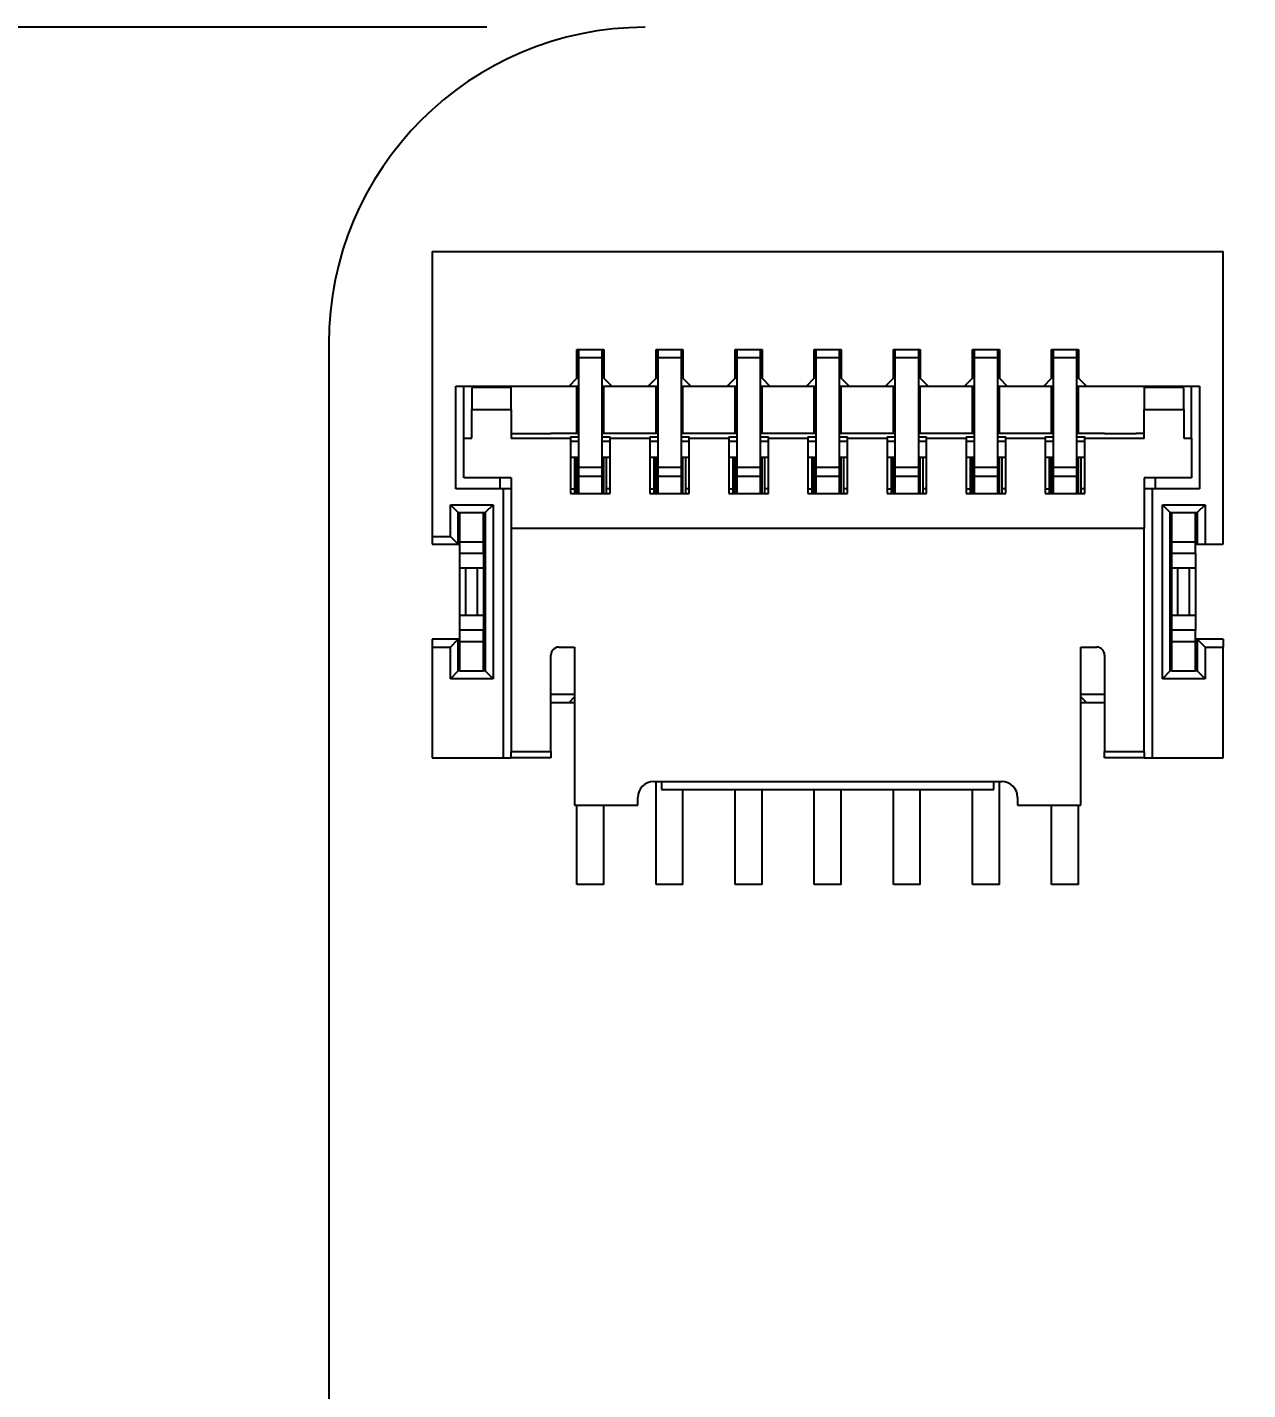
# Model space of a CAD drawing. Header units: millimetres. Extents: x 5 to 292, y 4 to 204.
# Drawn here: x 73.87 to 81.59, y 175.44 to 184.05 of the extents above; entities that cross this region are included whole.
import ezdxf

# ---------------------------------------------------------------- set-up
doc = ezdxf.new("R2010")
doc.units = ezdxf.units.MM
doc.layers.add('LAYER_1', color=179, linetype='Continuous')
doc.styles.add('SLDTEXTSTYLE0', font='TXT', dxfattribs={"width": 0.75})
doc.dimstyles.new('SLDDIMSTYLE2', dxfattribs={"dimtxt": 3.5, "dimasz": 3.302, "dimexe": 0, "dimexo": 0.0625, "dimgap": 0.875, "dimtad": 1, "dimrnd": 1e-09, "dimzin": 12, "dimdsep": 46, "dimtxsty": 'SLDTEXTSTYLE0', "dimsah": 1, "dimcen": 0.09, "dimadec": 0, "dimazin": 3, "dimtfac": 1, "dimtofl": 0, "dimtmove": 0, "dimatfit": 3, "dimfxl": 1, "dimfrac": 2, "dimtolj": 1, "dimtzin": 12, "dimarcsym": 0})

# ---------------------------------------------------------------- blocks, each defined once
blk = doc.blocks.new('_D_2')
at = {"layer": 'LAYER_1'}
for p, q in [((76.7772, 184.0471), (57.2771, 184.0471)), ((58.2771, 143.7371), (58.2771, 184.0471)), ((83.2771, 143.7371), (57.2771, 143.7371))]:
    blk.add_line(p, q, dxfattribs=at)
for points in [[(58.2771, 184.0471), (57.7691, 180.7451), (58.7851, 180.7451)], [(58.2771, 143.7371), (58.7851, 147.0391), (57.7691, 147.0391)]]:
    blk.add_solid(points, dxfattribs=at)
at = {"layer": 'LAYER_1', "insert": (53.7654, 157.2179), "char_height": 3.5, "attachment_point": 1, "rotation": 90, "style": 'SLDTEXTSTYLE0'}
blk.add_mtext('40.31', dxfattribs=at)

msp = doc.modelspace()

# ---------------------------------------------------------------- linework, layer by layer
at = {"color": 7, "linetype": 'Continuous', "lineweight": 25}
for p, q in [((76.4311, 182.6293), (76.4311, 180.8293)), ((76.4311, 182.6293), (81.4311, 182.6293)), ((81.4311, 180.7793), (81.4311, 182.6293)), ((75.7772, 182.0471), (75.7772, 166.2471)), ((77.3461, 182.0093), (77.5161, 182.0093)), ((77.3461, 181.8293), (77.3461, 182.0093)), ((77.3561, 182.0093), (77.3561, 181.9593)), ((77.5061, 181.9593), (77.5061, 182.0093)), ((77.5161, 182.0093), (77.5161, 181.8293)), ((77.8461, 182.0093), (78.0161, 182.0093)), ((77.8461, 181.8293), (77.8461, 182.0093)), ((77.8561, 182.0093), (77.8561, 181.9593)), ((78.0061, 181.9593), (78.0061, 182.0093)), ((78.0161, 182.0093), (78.0161, 181.8293)), ((78.3461, 182.0093), (78.5161, 182.0093)), ((78.3461, 181.8293), (78.3461, 182.0093)), ((78.3561, 182.0093), (78.3561, 181.9593)), ((78.5061, 181.9593), (78.5061, 182.0093)), ((78.5161, 182.0093), (78.5161, 181.8293)), ((78.8461, 181.8293), (78.8461, 182.0093)), ((78.8461, 182.0093), (79.0161, 182.0093)), ((78.8561, 182.0093), (78.8561, 181.9593)), ((79.0061, 181.9593), (79.0061, 182.0093)), ((79.0161, 182.0093), (79.0161, 181.8293)), ((79.3461, 181.8293), (79.3461, 182.0093)), ((79.3461, 182.0093), (79.5161, 182.0093)), ((79.3561, 182.0093), (79.3561, 181.9593)), ((79.5061, 181.9593), (79.5061, 182.0093)), ((79.5161, 182.0093), (79.5161, 181.8293)), ((79.8461, 182.0093), (80.0161, 182.0093)), ((79.8461, 181.8293), (79.8461, 182.0093)), ((79.8561, 182.0093), (79.8561, 181.9593)), ((80.0061, 181.9593), (80.0061, 182.0093)), ((80.0161, 182.0093), (80.0161, 181.8293)), ((80.3461, 182.0093), (80.5161, 182.0093)), ((80.3461, 181.8293), (80.3461, 182.0093)), ((80.3561, 182.0093), (80.3561, 181.9593)), ((80.5061, 181.9593), (80.5061, 182.0093)), ((80.5161, 182.0093), (80.5161, 181.8293)), ((77.3561, 181.9593), (77.3561, 181.267)), ((77.3561, 181.9593), (77.5061, 181.9593)), ((77.5061, 181.267), (77.5061, 181.9593)), ((77.8561, 181.9593), (77.8561, 181.267)), ((77.8561, 181.9593), (78.0061, 181.9593)), ((78.0061, 181.267), (78.0061, 181.9593)), ((78.3561, 181.9593), (78.3561, 181.267)), ((78.3561, 181.9593), (78.5061, 181.9593)), ((78.5061, 181.267), (78.5061, 181.9593)), ((78.8561, 181.9593), (78.8561, 181.267)), ((78.8561, 181.9593), (79.0061, 181.9593)), ((79.0061, 181.267), (79.0061, 181.9593)), ((79.3561, 181.9593), (79.3561, 181.267)), ((79.3561, 181.9593), (79.5061, 181.9593)), ((79.5061, 181.267), (79.5061, 181.9593)), ((79.8561, 181.9593), (79.8561, 181.267)), ((79.8561, 181.9593), (80.0061, 181.9593)), ((80.0061, 181.267), (80.0061, 181.9593)), ((80.3561, 181.9593), (80.3561, 181.267)), ((80.3561, 181.9593), (80.5061, 181.9593)), ((80.5061, 181.267), (80.5061, 181.9593)), ((77.2961, 181.7793), (77.3461, 181.8293)), ((77.3561, 181.8293), (77.3461, 181.8293)), ((77.5161, 181.8293), (77.5061, 181.8293)), ((77.5161, 181.8293), (77.5661, 181.7793)), ((77.7961, 181.7793), (77.8461, 181.8293)), ((77.8561, 181.8293), (77.8461, 181.8293)), ((78.0161, 181.8293), (78.0061, 181.8293)), ((78.0161, 181.8293), (78.0661, 181.7793)), ((78.2961, 181.7793), (78.3461, 181.8293)), ((78.3561, 181.8293), (78.3461, 181.8293)), ((78.5161, 181.8293), (78.5061, 181.8293)), ((78.5161, 181.8293), (78.5661, 181.7793)), ((78.7961, 181.7793), (78.8461, 181.8293)), ((78.8561, 181.8293), (78.8461, 181.8293)), ((79.0161, 181.8293), (79.0061, 181.8293)), ((79.0161, 181.8293), (79.0661, 181.7793)), ((79.2961, 181.7793), (79.3461, 181.8293)), ((79.3561, 181.8293), (79.3461, 181.8293)), ((79.5161, 181.8293), (79.5061, 181.8293)), ((79.5161, 181.8293), (79.5661, 181.7793)), ((79.7961, 181.7793), (79.8461, 181.8293)), ((79.8561, 181.8293), (79.8461, 181.8293)), ((80.0161, 181.8293), (80.0061, 181.8293)), ((80.0161, 181.8293), (80.0661, 181.7793)), ((80.2961, 181.7793), (80.3461, 181.8293)), ((80.3561, 181.8293), (80.3461, 181.8293)), ((80.5161, 181.8293), (80.5061, 181.8293)), ((80.5161, 181.8293), (80.5661, 181.7793)), ((76.5811, 181.7793), (77.2961, 181.7793)), ((76.5811, 181.1293), (76.5811, 181.7793)), ((76.6311, 181.4493), (76.6311, 181.7693)), ((76.9311, 181.7693), (76.6811, 181.7693)), ((76.8611, 181.7693), (76.8611, 181.7793)), ((77.2961, 181.7793), (77.3561, 181.7793)), ((77.3461, 181.4793), (77.3461, 181.7793)), ((77.5061, 181.7793), (77.5661, 181.7793)), ((77.5161, 181.4793), (77.5161, 181.7793)), ((77.5661, 181.7793), (77.7961, 181.7793)), ((77.7961, 181.7793), (77.8561, 181.7793)), ((77.8461, 181.4793), (77.8461, 181.7793)), ((78.0061, 181.7793), (78.0661, 181.7793)), ((78.0161, 181.4793), (78.0161, 181.7793)), ((78.0661, 181.7793), (78.2961, 181.7793)), ((78.2961, 181.7793), (78.3561, 181.7793)), ((78.3461, 181.4793), (78.3461, 181.7793)), ((78.5061, 181.7793), (78.5661, 181.7793)), ((78.5161, 181.4793), (78.5161, 181.7793)), ((78.5661, 181.7793), (78.7961, 181.7793)), ((78.7961, 181.7793), (78.8561, 181.7793)), ((78.8461, 181.4793), (78.8461, 181.7793)), ((79.0061, 181.7793), (79.0661, 181.7793)), ((79.0161, 181.4793), (79.0161, 181.7793)), ((79.0661, 181.7793), (79.2961, 181.7793)), ((79.2961, 181.7793), (79.3561, 181.7793)), ((79.3461, 181.4793), (79.3461, 181.7793)), ((79.5061, 181.7793), (79.5661, 181.7793)), ((79.5161, 181.4793), (79.5161, 181.7793)), ((79.5661, 181.7793), (79.7961, 181.7793)), ((79.7961, 181.7793), (79.8561, 181.7793)), ((79.8461, 181.4793), (79.8461, 181.7793)), ((80.0061, 181.7793), (80.0661, 181.7793)), ((80.0161, 181.4793), (80.0161, 181.7793)), ((80.0661, 181.7793), (80.2961, 181.7793)), ((80.2961, 181.7793), (80.3561, 181.7793)), ((80.3461, 181.4793), (80.3461, 181.7793)), ((80.5061, 181.7793), (80.5661, 181.7793)), ((80.5161, 181.4793), (80.5161, 181.7793)), ((80.5661, 181.7793), (81.2811, 181.7793)), ((81.1811, 181.7693), (80.9311, 181.7693)), ((81.0011, 181.7793), (81.0011, 181.7693)), ((81.1811, 181.6316), (81.1811, 181.7682)), ((81.2311, 181.4493), (81.2311, 181.7693)), ((81.2811, 181.7793), (81.2811, 181.1293)), ((76.6811, 181.4493), (76.6811, 181.6316)), ((76.6811, 181.6316), (76.9311, 181.6316)), ((76.9311, 181.6316), (76.9311, 181.4484)), ((80.9311, 181.4484), (80.9311, 181.6316)), ((80.9311, 181.6316), (81.1811, 181.6316)), ((81.1811, 181.6316), (81.1811, 181.4493)), ((76.9311, 181.4793), (76.9811, 181.4793)), ((76.9811, 181.4793), (77.1811, 181.4793)), ((77.3561, 181.4793), (77.1811, 181.4793)), ((77.3061, 181.4573), (77.3061, 181.4484)), ((77.3061, 181.4573), (77.3561, 181.4573)), ((77.8561, 181.4793), (77.5061, 181.4793)), ((77.5061, 181.4573), (77.5561, 181.4573)), ((77.5561, 181.4484), (77.5561, 181.4573)), ((77.8061, 181.4573), (77.8061, 181.4484)), ((77.8061, 181.4573), (77.8561, 181.4573)), ((78.3561, 181.4793), (78.0061, 181.4793)), ((78.0061, 181.4573), (78.0561, 181.4573)), ((78.0561, 181.4484), (78.0561, 181.4573)), ((78.3061, 181.4573), (78.3061, 181.4484)), ((78.3061, 181.4573), (78.3561, 181.4573)), ((78.8561, 181.4793), (78.5061, 181.4793)), ((78.5061, 181.4573), (78.5561, 181.4573)), ((78.5561, 181.4484), (78.5561, 181.4573)), ((78.8061, 181.4573), (78.8061, 181.4484)), ((78.8061, 181.4573), (78.8561, 181.4573)), ((79.3561, 181.4793), (79.0061, 181.4793)), ((79.0061, 181.4573), (79.0561, 181.4573)), ((79.0561, 181.4484), (79.0561, 181.4573)), ((79.3061, 181.4573), (79.3061, 181.4484)), ((79.3061, 181.4573), (79.3561, 181.4573)), ((79.8561, 181.4793), (79.5061, 181.4793)), ((79.5061, 181.4573), (79.5561, 181.4573)), ((79.5561, 181.4484), (79.5561, 181.4573)), ((79.8061, 181.4573), (79.8061, 181.4484)), ((79.8061, 181.4573), (79.8561, 181.4573)), ((79.8561, 181.496), (79.8461, 181.4947)), ((80.3561, 181.4793), (80.0061, 181.4793)), ((80.0061, 181.4573), (80.0561, 181.4573)), ((80.0561, 181.4484), (80.0561, 181.4573)), ((80.3061, 181.4573), (80.3061, 181.4484)), ((80.3061, 181.4573), (80.3561, 181.4573)), ((80.6811, 181.4793), (80.5061, 181.4793)), ((80.5061, 181.4573), (80.5561, 181.4573)), ((80.5561, 181.4484), (80.5561, 181.4573)), ((80.6811, 181.4793), (80.8811, 181.4793)), ((80.9311, 181.4793), (80.8811, 181.4793)), ((76.6311, 181.4493), (76.6811, 181.4493)), ((76.6311, 181.1993), (76.6311, 181.4493)), ((77.3061, 181.4484), (76.9311, 181.4484)), ((77.3061, 181.4484), (77.3061, 181.0993)), ((77.5561, 181.0993), (77.5561, 181.4484)), ((77.8061, 181.4484), (77.5561, 181.4484)), ((77.8061, 181.4484), (77.8061, 181.0993)), ((78.0561, 181.0993), (78.0561, 181.4484)), ((78.3061, 181.4484), (78.0561, 181.4484)), ((78.3061, 181.4484), (78.3061, 181.0993)), ((78.5561, 181.0993), (78.5561, 181.4484)), ((78.8061, 181.4484), (78.5561, 181.4484)), ((78.8061, 181.4484), (78.8061, 181.0993)), ((79.0561, 181.0993), (79.0561, 181.4484)), ((79.3061, 181.4484), (79.0561, 181.4484)), ((79.3061, 181.4484), (79.3061, 181.0993)), ((79.5561, 181.0993), (79.5561, 181.4484)), ((79.8061, 181.4484), (79.5561, 181.4484)), ((79.8061, 181.4484), (79.8061, 181.0993)), ((80.0561, 181.0993), (80.0561, 181.4484)), ((80.3061, 181.4484), (80.0561, 181.4484)), ((80.3061, 181.4484), (80.3061, 181.0993)), ((80.5561, 181.0993), (80.5561, 181.4484)), ((80.9311, 181.4484), (80.5561, 181.4484)), ((81.1811, 181.4493), (81.2311, 181.4493)), ((81.2311, 181.4493), (81.2311, 181.1993)), ((77.3061, 181.3293), (77.3311, 181.3293)), ((77.3311, 181.3293), (77.3311, 181.1293)), ((77.3311, 181.3293), (77.3561, 181.3293)), ((77.3461, 181.0993), (77.3461, 181.3293)), ((77.5061, 181.3293), (77.5311, 181.3293)), ((77.5161, 181.0993), (77.5161, 181.3293)), ((77.5311, 181.3293), (77.5311, 181.1293)), ((77.5311, 181.3293), (77.5561, 181.3293)), ((77.8061, 181.3293), (77.8311, 181.3293)), ((77.8311, 181.3293), (77.8311, 181.1293)), ((77.8311, 181.3293), (77.8561, 181.3293)), ((77.8461, 181.0993), (77.8461, 181.3293)), ((78.0061, 181.3293), (78.0311, 181.3293)), ((78.0161, 181.0993), (78.0161, 181.3293)), ((78.0311, 181.3293), (78.0311, 181.1293)), ((78.0311, 181.3293), (78.0561, 181.3293)), ((78.3061, 181.3293), (78.3311, 181.3293)), ((78.3311, 181.3293), (78.3311, 181.1293)), ((78.3311, 181.3293), (78.3561, 181.3293)), ((78.3461, 181.0993), (78.3461, 181.3293)), ((78.5061, 181.3293), (78.5311, 181.3293)), ((78.5161, 181.0993), (78.5161, 181.3293)), ((78.5311, 181.3293), (78.5311, 181.1293)), ((78.5311, 181.3293), (78.5561, 181.3293)), ((78.8061, 181.3293), (78.8311, 181.3293)), ((78.8311, 181.3293), (78.8311, 181.1293)), ((78.8311, 181.3293), (78.8561, 181.3293)), ((78.8461, 181.0993), (78.8461, 181.3293)), ((79.0061, 181.3293), (79.0311, 181.3293)), ((79.0161, 181.0993), (79.0161, 181.3293)), ((79.0311, 181.3293), (79.0311, 181.1293)), ((79.0311, 181.3293), (79.0561, 181.3293)), ((79.3061, 181.3293), (79.3311, 181.3293)), ((79.3311, 181.3293), (79.3311, 181.1293)), ((79.3311, 181.3293), (79.3561, 181.3293)), ((79.3461, 181.0993), (79.3461, 181.3293)), ((79.5061, 181.3293), (79.5311, 181.3293)), ((79.5161, 181.0993), (79.5161, 181.3293)), ((79.5311, 181.3293), (79.5311, 181.1293)), ((79.5311, 181.3293), (79.5561, 181.3293)), ((79.8061, 181.3293), (79.8311, 181.3293)), ((79.8311, 181.3293), (79.8311, 181.1293)), ((79.8311, 181.3293), (79.8561, 181.3293)), ((79.8461, 181.0993), (79.8461, 181.3293)), ((80.0061, 181.3293), (80.0311, 181.3293)), ((80.0161, 181.0993), (80.0161, 181.3293)), ((80.0311, 181.3293), (80.0311, 181.1293)), ((80.0311, 181.3293), (80.0561, 181.3293)), ((80.3061, 181.3293), (80.3311, 181.3293)), ((80.3311, 181.3293), (80.3311, 181.1293)), ((80.3311, 181.3293), (80.3561, 181.3293)), ((80.3461, 181.0993), (80.3461, 181.3293)), ((80.5061, 181.3293), (80.5311, 181.3293)), ((80.5161, 181.0993), (80.5161, 181.3293)), ((80.5311, 181.3293), (80.5311, 181.1293)), ((80.5311, 181.3293), (80.5561, 181.3293)), ((76.9311, 181.1993), (76.6311, 181.1993)), ((76.8611, 181.1293), (76.8611, 181.1993)), ((76.9311, 181.1993), (76.9311, 180.8793)), ((77.3561, 181.267), (77.5061, 181.267)), ((77.3561, 181.267), (77.3561, 181.2093)), ((77.3561, 181.2093), (77.3561, 181.0993)), ((77.3561, 181.2093), (77.5061, 181.2093)), ((77.5061, 181.2093), (77.5061, 181.267)), ((77.5061, 181.0993), (77.5061, 181.2093)), ((77.8561, 181.267), (77.8561, 181.2093)), ((77.8561, 181.267), (78.0061, 181.267)), ((77.8561, 181.2093), (78.0061, 181.2093)), ((77.8561, 181.2093), (77.8561, 181.0993)), ((78.0061, 181.2093), (78.0061, 181.267)), ((78.0061, 181.0993), (78.0061, 181.2093)), ((78.3561, 181.267), (78.3561, 181.2093)), ((78.3561, 181.267), (78.5061, 181.267)), ((78.3561, 181.2093), (78.5061, 181.2093)), ((78.3561, 181.2093), (78.3561, 181.0993)), ((78.5061, 181.2093), (78.5061, 181.267)), ((78.5061, 181.0993), (78.5061, 181.2093)), ((78.8561, 181.267), (78.8561, 181.2093)), ((78.8561, 181.267), (79.0061, 181.267)), ((78.8561, 181.2093), (79.0061, 181.2093)), ((78.8561, 181.2093), (78.8561, 181.0993)), ((79.0061, 181.2093), (79.0061, 181.267)), ((79.0061, 181.0993), (79.0061, 181.2093)), ((79.3561, 181.267), (79.3561, 181.2093)), ((79.3561, 181.267), (79.5061, 181.267)), ((79.3561, 181.2093), (79.3561, 181.0993)), ((79.3561, 181.2093), (79.5061, 181.2093)), ((79.5061, 181.2093), (79.5061, 181.267)), ((79.5061, 181.0993), (79.5061, 181.2093)), ((79.8561, 181.267), (79.8561, 181.2093)), ((79.8561, 181.267), (80.0061, 181.267)), ((79.8561, 181.2093), (79.8561, 181.0993)), ((79.8561, 181.2093), (80.0061, 181.2093)), ((80.0061, 181.2093), (80.0061, 181.267)), ((80.0061, 181.0993), (80.0061, 181.2093)), ((80.3561, 181.267), (80.3561, 181.2093)), ((80.3561, 181.267), (80.5061, 181.267)), ((80.3561, 181.2093), (80.3561, 181.0993)), ((80.3561, 181.2093), (80.5061, 181.2093)), ((80.5061, 181.2093), (80.5061, 181.267)), ((80.5061, 181.0993), (80.5061, 181.2093)), ((81.2311, 181.1993), (80.9311, 181.1993)), ((80.9311, 181.1993), (80.9311, 180.8793)), ((81.0011, 181.1993), (81.0011, 181.1293)), ((76.8811, 181.1293), (76.5811, 181.1293)), ((76.8811, 179.4293), (76.8811, 181.1293)), ((76.9311, 181.1293), (76.8811, 181.1293)), ((77.3061, 181.1293), (77.3311, 181.1293)), ((77.3311, 181.1293), (77.3311, 181.0993)), ((77.5311, 181.1293), (77.5311, 181.0993)), ((77.5561, 181.1293), (77.5311, 181.1293)), ((77.8061, 181.1293), (77.8311, 181.1293)), ((77.8311, 181.1293), (77.8311, 181.0993)), ((78.0311, 181.1293), (78.0311, 181.0993)), ((78.0561, 181.1293), (78.0311, 181.1293)), ((78.3061, 181.1293), (78.3311, 181.1293)), ((78.3311, 181.1293), (78.3311, 181.0993)), ((78.5311, 181.1293), (78.5311, 181.0993)), ((78.5561, 181.1293), (78.5311, 181.1293)), ((78.8061, 181.1293), (78.8311, 181.1293)), ((78.8311, 181.1293), (78.8311, 181.0993)), ((79.0311, 181.1293), (79.0311, 181.0993)), ((79.0561, 181.1293), (79.0311, 181.1293)), ((79.3061, 181.1293), (79.3311, 181.1293)), ((79.3311, 181.1293), (79.3311, 181.0993)), ((79.5311, 181.1293), (79.5311, 181.0993)), ((79.5561, 181.1293), (79.5311, 181.1293)), ((79.8061, 181.1293), (79.8311, 181.1293)), ((79.8311, 181.1293), (79.8311, 181.0993)), ((80.0061, 181.1442), (80.0161, 181.1532)), ((80.0311, 181.1293), (80.0311, 181.0993)), ((80.0561, 181.1293), (80.0311, 181.1293)), ((80.3061, 181.1293), (80.3311, 181.1293)), ((80.3311, 181.1293), (80.3311, 181.0993)), ((80.5311, 181.1293), (80.5311, 181.0993)), ((80.5561, 181.1293), (80.5311, 181.1293)), ((80.9811, 181.1293), (80.9311, 181.1293)), ((80.9811, 181.1293), (80.9811, 179.4293)), ((81.2811, 181.1293), (80.9811, 181.1293)), ((76.5461, 181.0293), (76.8161, 181.0293)), ((76.5461, 180.8293), (76.5461, 181.0293)), ((76.5461, 181.0293), (76.5961, 180.9793)), ((76.8161, 181.0293), (76.7661, 180.9793)), ((76.8161, 181.0293), (76.8161, 179.9293)), ((77.3061, 181.0993), (77.5561, 181.0993)), ((77.8061, 181.0993), (78.0561, 181.0993)), ((78.3061, 181.0993), (78.5561, 181.0993)), ((78.8061, 181.0993), (79.0561, 181.0993)), ((79.3061, 181.0993), (79.5561, 181.0993)), ((79.8061, 181.0993), (80.0561, 181.0993)), ((80.3061, 181.0993), (80.5561, 181.0993)), ((81.0461, 181.0293), (81.3161, 181.0293)), ((81.0461, 179.9293), (81.0461, 181.0293)), ((81.0461, 181.0293), (81.0961, 180.9793)), ((81.3161, 181.0293), (81.2661, 180.9793)), ((81.3161, 181.0293), (81.3161, 180.7793)), ((76.5961, 180.9793), (76.6061, 180.9793)), ((76.5961, 180.7793), (76.5961, 180.9793)), ((76.6061, 180.7948), (76.6061, 180.9793)), ((76.6061, 180.9793), (76.7561, 180.9793)), ((76.7561, 180.9793), (76.7661, 180.9793)), ((76.7561, 180.7948), (76.7561, 180.9793)), ((76.7661, 180.9793), (76.7661, 179.9793)), ((81.0961, 179.9793), (81.0961, 180.9793)), ((81.0961, 180.9793), (81.1061, 180.9793)), ((81.1061, 180.7948), (81.1061, 180.9793)), ((81.1061, 180.9793), (81.2561, 180.9793)), ((81.2561, 180.9793), (81.2661, 180.9793)), ((81.2561, 180.7948), (81.2561, 180.9793)), ((81.2661, 180.9793), (81.2661, 180.7793)), ((80.9311, 180.8793), (76.9311, 180.8793)), ((76.9311, 180.8793), (76.9311, 179.4693)), ((80.9311, 179.4693), (80.9311, 180.8793)), ((76.4311, 180.8293), (76.5461, 180.8293)), ((76.4311, 180.8293), (76.4311, 180.7793)), ((76.4311, 180.7793), (76.5961, 180.7793)), ((76.5461, 180.8293), (76.5961, 180.7793)), ((76.5961, 180.7793), (76.606, 180.7793)), ((76.6061, 180.7948), (76.7561, 180.7948)), ((76.6061, 180.7226), (76.6061, 180.7948)), ((76.7561, 180.7226), (76.7561, 180.7948)), ((76.7561, 180.7793), (76.7661, 180.7793)), ((81.0961, 180.7793), (81.106, 180.7793)), ((81.1061, 180.7948), (81.2561, 180.7948)), ((81.1061, 180.7226), (81.1061, 180.7948)), ((81.2561, 180.7226), (81.2561, 180.7948)), ((81.2561, 180.7793), (81.2661, 180.7793)), ((81.2661, 180.7793), (81.3161, 180.7793)), ((81.3161, 180.7793), (81.4311, 180.7793)), ((76.6061, 180.7226), (76.7561, 180.7226)), ((76.6061, 180.6293), (76.6061, 180.7226)), ((76.7561, 180.7226), (76.7561, 180.6293)), ((81.1061, 180.7226), (81.2561, 180.7226)), ((81.1061, 180.6293), (81.1061, 180.7226)), ((81.2561, 180.7226), (81.2561, 180.6293)), ((76.6061, 180.3293), (76.6061, 180.6293)), ((76.6061, 180.6293), (76.6411, 180.6293)), ((76.6411, 180.6293), (76.6411, 180.3293)), ((76.6411, 180.6293), (76.7161, 180.6293)), ((76.7161, 180.6293), (76.7561, 180.6293)), ((76.7161, 180.6293), (76.7161, 180.3293)), ((76.7561, 180.6293), (76.7561, 180.3293)), ((81.1061, 180.3293), (81.1061, 180.6293)), ((81.1061, 180.6293), (81.1411, 180.6293)), ((81.1411, 180.6293), (81.1411, 180.3293)), ((81.1411, 180.6293), (81.2161, 180.6293)), ((81.2161, 180.6293), (81.2561, 180.6293)), ((81.2161, 180.6293), (81.2161, 180.3293)), ((81.2561, 180.6293), (81.2561, 180.3293)), ((76.6061, 180.236), (76.6061, 180.3293)), ((76.6411, 180.3293), (76.6061, 180.3293)), ((76.7161, 180.3293), (76.6411, 180.3293)), ((76.7561, 180.3293), (76.7161, 180.3293)), ((76.7561, 180.3293), (76.7561, 180.236)), ((81.1061, 180.236), (81.1061, 180.3293)), ((81.1411, 180.3293), (81.1061, 180.3293)), ((81.2161, 180.3293), (81.1411, 180.3293)), ((81.2561, 180.3293), (81.2161, 180.3293)), ((81.2561, 180.3293), (81.2561, 180.236)), ((76.4311, 180.1793), (76.4311, 180.1293)), ((76.5961, 180.1793), (76.4311, 180.1793)), ((76.5461, 180.1293), (76.5961, 180.1793)), ((76.5961, 179.9793), (76.5961, 180.1793)), ((76.606, 180.1793), (76.5961, 180.1793)), ((76.6061, 180.1638), (76.6061, 180.236)), ((76.7561, 180.236), (76.6061, 180.236)), ((76.6061, 179.9793), (76.6061, 180.1638)), ((76.6061, 180.1638), (76.7561, 180.1638)), ((76.7561, 180.1638), (76.7561, 180.236)), ((76.7661, 180.1793), (76.7561, 180.1793)), ((76.7561, 179.9793), (76.7561, 180.1638)), ((81.106, 180.1793), (81.0961, 180.1793)), ((81.1061, 180.1638), (81.1061, 180.236)), ((81.2561, 180.236), (81.1061, 180.236)), ((81.1061, 180.1638), (81.2561, 180.1638)), ((81.1061, 179.9793), (81.1061, 180.1638)), ((81.2561, 180.1638), (81.2561, 180.236)), ((81.2661, 180.1793), (81.2561, 180.1793)), ((81.2561, 179.9793), (81.2561, 180.1638)), ((81.2661, 180.1793), (81.3161, 180.1293)), ((81.2661, 180.1793), (81.2661, 179.9793)), ((81.4311, 180.1793), (81.2661, 180.1793)), ((81.4311, 180.1793), (81.4311, 180.1293)), ((76.4311, 180.1293), (76.4311, 179.4293)), ((76.4311, 180.1293), (76.5461, 180.1293)), ((76.5461, 179.9293), (76.5461, 180.1293)), ((76.5961, 180.1293), (76.606, 180.1293)), ((76.7561, 180.1293), (76.7661, 180.1293)), ((77.1811, 179.4693), (77.1811, 180.0793)), ((77.2311, 180.1293), (77.3311, 180.1293)), ((77.3311, 180.1293), (77.3311, 179.1293)), ((80.5311, 180.1293), (80.6311, 180.1293)), ((80.5311, 179.1293), (80.5311, 180.1293)), ((80.6811, 180.0793), (80.6811, 179.4693)), ((81.0961, 180.1293), (81.106, 180.1293)), ((81.2561, 180.1293), (81.2661, 180.1293)), ((81.3161, 180.1293), (81.3161, 179.9293)), ((81.3161, 180.1293), (81.4311, 180.1293)), ((81.4311, 179.4293), (81.4311, 180.1293)), ((76.5461, 179.9293), (76.5961, 179.9793)), ((76.8161, 179.9293), (76.5461, 179.9293)), ((76.6061, 179.9793), (76.5961, 179.9793)), ((76.6061, 179.9793), (76.7561, 179.9793)), ((76.7661, 179.9793), (76.7561, 179.9793)), ((76.8161, 179.9293), (76.7661, 179.9793)), ((81.0461, 179.9293), (81.0961, 179.9793)), ((81.3161, 179.9293), (81.0461, 179.9293)), ((81.1061, 179.9793), (81.0961, 179.9793)), ((81.1061, 179.9793), (81.2561, 179.9793)), ((81.2661, 179.9793), (81.2561, 179.9793)), ((81.2661, 179.9793), (81.3161, 179.9293)), ((77.3311, 179.8293), (77.1811, 179.8293)), ((80.6811, 179.8293), (80.5311, 179.8293)), ((77.1811, 179.7793), (77.3311, 179.7793)), ((77.3311, 179.8143), (77.2961, 179.7793)), ((80.5311, 179.8143), (80.5661, 179.7793)), ((80.5311, 179.7793), (80.6811, 179.7793)), ((76.4311, 179.4293), (76.8811, 179.4293)), ((76.8811, 179.4293), (76.9311, 179.4293)), ((76.9311, 179.4293), (76.9311, 179.4693)), ((76.9311, 179.4693), (77.1811, 179.4693)), ((77.1811, 179.4293), (76.9311, 179.4293)), ((77.1811, 179.4693), (77.1811, 179.4293)), ((80.6811, 179.4293), (80.6811, 179.4693)), ((80.6811, 179.4693), (80.9311, 179.4693)), ((80.9311, 179.4293), (80.6811, 179.4293)), ((80.9311, 179.4693), (80.9311, 179.4293)), ((80.9311, 179.4293), (80.9811, 179.4293)), ((80.9811, 179.4293), (81.4311, 179.4293)), ((77.8311, 179.2793), (80.0311, 179.2793)), ((77.8461, 178.6293), (77.8461, 179.2793)), ((77.8811, 179.2793), (77.8811, 179.2293)), ((77.8811, 179.2293), (79.9811, 179.2293)), ((78.0161, 178.6293), (78.0161, 179.2293)), ((78.3461, 178.6293), (78.3461, 179.2293)), ((78.5161, 178.6293), (78.5161, 179.2293)), ((78.8461, 178.6293), (78.8461, 179.2293)), ((79.0161, 178.6293), (79.0161, 179.2293)), ((79.3461, 178.6293), (79.3461, 179.2293)), ((79.5161, 178.6293), (79.5161, 179.2293)), ((79.8461, 178.6293), (79.8461, 179.2293)), ((79.9811, 179.2293), (79.9811, 179.2793)), ((80.0161, 178.6293), (80.0161, 179.2793)), ((77.3311, 179.1293), (77.7311, 179.1293)), ((77.3461, 178.6293), (77.3461, 179.1293)), ((77.5161, 178.6293), (77.5161, 179.1293)), ((77.7311, 179.1293), (77.7311, 179.1793)), ((80.1311, 179.1793), (80.1311, 179.1293)), ((80.1311, 179.1293), (80.5311, 179.1293)), ((80.3461, 178.6293), (80.3461, 179.1293)), ((80.5161, 178.6293), (80.5161, 179.1293)), ((77.5161, 178.6293), (77.3461, 178.6293)), ((78.0161, 178.6293), (77.8461, 178.6293)), ((78.5161, 178.6293), (78.3461, 178.6293)), ((79.0161, 178.6293), (78.8461, 178.6293)), ((79.5161, 178.6293), (79.3461, 178.6293)), ((80.0161, 178.6293), (79.8461, 178.6293)), ((80.5161, 178.6293), (80.3461, 178.6293))]:
    msp.add_line(p, q, dxfattribs=at)
at = {"color": 8, "linetype": 'Continuous', "lineweight": 25}
for p, q in [((77.3561, 181.4293), (77.3061, 181.4293)), ((77.5561, 181.4293), (77.5061, 181.4293)), ((77.8561, 181.4293), (77.8061, 181.4293)), ((78.0561, 181.4293), (78.0061, 181.4293)), ((78.3561, 181.4293), (78.3061, 181.4293)), ((78.5561, 181.4293), (78.5061, 181.4293)), ((78.8561, 181.4293), (78.8061, 181.4293)), ((79.0561, 181.4293), (79.0061, 181.4293)), ((79.3561, 181.4293), (79.3061, 181.4293)), ((79.5561, 181.4293), (79.5061, 181.4293)), ((79.8561, 181.4293), (79.8061, 181.4293)), ((80.0561, 181.4293), (80.0061, 181.4293)), ((80.3561, 181.4293), (80.3061, 181.4293)), ((80.5561, 181.4293), (80.5061, 181.4293))]:
    msp.add_line(p, q, dxfattribs=at)
at = {"color": 7, "linetype": 'Continuous', "lineweight": 25}
for centre, radius, start, end in [((77.7772, 182.0471), 2, 90, 180), ((77.2311, 180.0793), 0.05, 90, 180), ((80.6311, 180.0793), 0.05, 0, 90), ((77.8311, 179.1793), 0.1, 90, 180), ((80.0311, 179.1793), 0.1, 0, 90)]:
    msp.add_arc(centre, radius, start, end, dxfattribs=at)
for points, knots in [([(76.6811, 181.7682), (76.6811, 181.7648), (76.6811, 181.7579), (76.6811, 181.7287), (76.6811, 181.6877), (76.6811, 181.6503), (76.6811, 181.6316)], [0, 0, 0, 0, 0.250001, 0.499997, 0.749999, 1, 1, 1, 1]), ([(76.9311, 181.6316), (76.9311, 181.652), (76.9311, 181.6928), (76.9311, 181.7357), (76.9311, 181.764), (76.9311, 181.7675), (76.9311, 181.7693)], [0, 0, 0, 0, 0.250002, 0.499999, 0.75, 1, 1, 1, 1]), ([(80.9311, 181.7693), (80.9311, 181.7675), (80.9311, 181.764), (80.9311, 181.7357), (80.9311, 181.6928), (80.9311, 181.652), (80.9311, 181.6316)], [0, 0, 0, 0, 0.25, 0.500001, 0.749998, 1, 1, 1, 1])]:
    msp.add_open_spline(points, degree=3, knots=knots, dxfattribs=at)

# ---------------------------------------------------------------- dimensions: what is measured, and where the dimension line sits
at = {"layer": 'LAYER_1'}
dim = msp.add_linear_dim(base=(58.2771, 184.0471), p1=(84.2771, 143.7371), p2=(77.7772, 184.0471), angle=90, dimstyle='SLDDIMSTYLE2', dxfattribs=at)
dim.commit()
dim.dimension.update_dxf_attribs({"geometry": '_D_2', "text_midpoint": (58.2771, 163.0367), "dimtype": 160})

doc.saveas('drawing.dxf')
